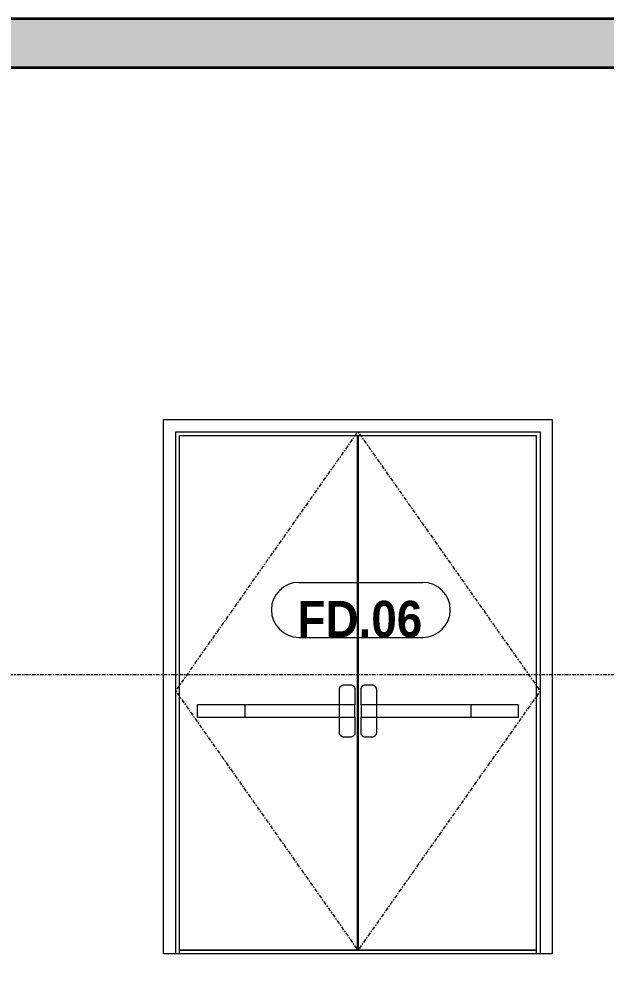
# Model space of a CAD drawing. Header units: millimetres. Extents: x 68650 to 268645, y -2410 to 17645.
# Drawn here: x 227232 to 229648, y 1000 to 4900 of the extents above; entities that cross this region are included whole.
import ezdxf

# ---------------------------------------------------------------- set-up
doc = ezdxf.new("R2010")
doc.units = ezdxf.units.MM
doc.linetypes.add('Centre', pattern=[31.75, 6.35, -4.7625, 15.875, -4.7625])
for name, color, linetype, lineweight in [('A-DETL-GENF-3', 9, 'Continuous', 18), ('A-DETL-MEDM', 33, 'Continuous', 35), ('A-DOOR', 31, 'Continuous', 18), ('A-DOOR-2', 31, 'Centre', 18), ('A-DOOR-FRAM-1', 31, 'Continuous', 18), ('A-DOOR-IDEN', 31, 'Continuous', 9), ('A-FLOR-LEVL-2', 51, 'Centre', 9), ('A-WALL', 113, 'Continuous', 18)]:
    doc.layers.add(name, color=color, linetype=linetype, lineweight=lineweight)
doc.styles.add('Arial_B', font='arialbd.ttf', dxfattribs={"width": 0.9, "height": 150})

# ---------------------------------------------------------------- blocks, each defined once
blk = doc.blocks.new('FD_06 - FD_06_EI60-1600x2200_CỬA ĐI 02 CÁNH PANEL THÉP-602137-TKCS_NHÀ MÁY PHÁT ĐIỆN - MẶT CẮT 1')
at = {"layer": 'A-DOOR'}
for p, q in [((80410.1, 1065), (80410.1, 3184.1)), ((80413.3, 3184.1), (80413.3, 1065)), ((80354.5, 2158), (80379.9, 2158)), ((80443.4, 2158), (80468.8, 2158)), ((80335.5, 2075.4), (80335.5, 2138.9)), ((80399, 2138.9), (80399, 2075.4)), ((80424.4, 2075.4), (80424.4, 2138.9)), ((80487.9, 2138.9), (80487.9, 2075.4)), ((79945.6, 2075.4), (79750.6, 2075.4)), ((79750.6, 2075.4), (79750.6, 2024.6)), ((79945.6, 2075.4), (79945.6, 2024.6)), ((80335.5, 2075.4), (79945.6, 2075.4)), ((80335.5, 2024.6), (80335.5, 2075.4)), ((80399, 2075.4), (80335.5, 2075.4)), ((80399, 2024.6), (80399, 2075.4)), ((80424.4, 2075.4), (80424.4, 2024.6)), ((80487.9, 2075.4), (80424.4, 2075.4)), ((80877.8, 2075.4), (80487.9, 2075.4)), ((80487.9, 2075.4), (80487.9, 2024.6)), ((80877.8, 2024.6), (80877.8, 2075.4)), ((81072.8, 2075.4), (80877.8, 2075.4)), ((81072.8, 2024.6), (81072.8, 2075.4)), ((79750.6, 2024.6), (79945.6, 2024.6)), ((79945.6, 2024.6), (80335.5, 2024.6)), ((80335.5, 2024.6), (80399, 2024.6)), ((80335.5, 1961.1), (80335.5, 2024.6)), ((80399, 2024.6), (80399, 1961.1)), ((80424.4, 2024.6), (80487.9, 2024.6)), ((80424.4, 1961.1), (80424.4, 2024.6)), ((80487.9, 2024.6), (80877.8, 2024.6)), ((80487.9, 2024.6), (80487.9, 1961.1)), ((80877.8, 2024.6), (81072.8, 2024.6)), ((80379.9, 1942.1), (80354.5, 1942.1)), ((80468.8, 1942.1), (80443.4, 1942.1)), ((81145.8, 1065), (79677.6, 1065)), ((79677.6, 1065), (80410.1, 1065)), ((80413.3, 1065), (81145.8, 1065))]:
    blk.add_line(p, q, dxfattribs=at)
at = {"layer": 'A-DOOR', "flags": 128}
for points in [[(80335.5, 2138.9), (80336, 2143.1), (80337.4, 2147.2), (80339.7, 2150.8), (80342.7, 2153.8), (80346.3, 2156.1), (80350.3, 2157.5), (80354.5, 2158)], [(80379.9, 2158), (80384.2, 2157.5), (80388.2, 2156.1), (80391.8, 2153.8), (80394.8, 2150.8), (80397.1, 2147.2), (80398.5, 2143.1), (80399, 2138.9)], [(80424.4, 2138.9), (80424.9, 2143.1), (80426.3, 2147.2), (80428.6, 2150.8), (80431.6, 2153.8), (80435.2, 2156.1), (80439.2, 2157.5), (80443.4, 2158)], [(80468.8, 2158), (80473.1, 2157.5), (80477.1, 2156.1), (80480.7, 2153.8), (80483.7, 2150.8), (80486, 2147.2), (80487.4, 2143.1), (80487.9, 2138.9)], [(80354.5, 1942.1), (80350.3, 1942.5), (80346.3, 1943.9), (80342.7, 1946.2), (80339.7, 1949.2), (80337.4, 1952.8), (80336, 1956.9), (80335.5, 1961.1)], [(80399, 1961.1), (80398.5, 1956.9), (80397.1, 1952.8), (80394.8, 1949.2), (80391.8, 1946.2), (80388.2, 1943.9), (80384.2, 1942.5), (80379.9, 1942.1)], [(80443.4, 1942.1), (80439.2, 1942.5), (80435.2, 1943.9), (80431.6, 1946.2), (80428.6, 1949.2), (80426.3, 1952.8), (80424.9, 1956.9), (80424.4, 1961.1)], [(80487.9, 1961.1), (80487.4, 1956.9), (80486, 1952.8), (80483.7, 1949.2), (80480.7, 1946.2), (80477.1, 1943.9), (80473.1, 1942.5), (80468.8, 1942.1)]]:
    blk.add_lwpolyline(points, dxfattribs=at)
at = {"layer": 'A-DOOR-2'}
for p, q in [((79661.7, 2132.5), (80411.7, 3200)), ((80411.7, 3200), (81161.7, 2132.5)), ((79661.7, 2132.5), (80411.7, 1065)), ((81161.7, 2132.5), (80411.7, 1065))]:
    blk.add_line(p, q, dxfattribs=at)
at = {"layer": 'A-DOOR-FRAM-1'}
for p, q in [((79661.7, 1050), (79661.7, 3199.2)), ((79661.7, 3199.2), (81161.7, 3199.2)), ((81161.7, 3199.2), (81161.7, 1050)), ((79677.6, 3184.1), (81145.8, 3184.1)), ((79677.6, 1050), (79677.6, 3184.1)), ((81145.8, 3184.1), (81145.8, 1050))]:
    blk.add_line(p, q, dxfattribs=at)
blk = doc.blocks.new('STN_Door Tag - STN_Door Tag-1788670-TKCS_NHÀ MÁY PHÁT ĐIỆN - MẶT CẮT 1')
at = {"layer": 'A-DOOR-IDEN'}
for p, q in [((80168.5, 2579.9), (80678.5, 2579.9)), ((80168.5, 2353.5), (80678.5, 2353.5))]:
    blk.add_line(p, q, dxfattribs=at)
for centre, start, end in [((80168.5, 2466.7), 90, 270), ((80678.5, 2466.7), 270, 90)]:
    blk.add_arc(centre, 113.2, start, end, dxfattribs=at)

msp = doc.modelspace()

# ---------------------------------------------------------------- hatches: boundary and pattern name
at = {"layer": 'A-DETL-GENF-3'}
h = msp.add_hatch(dxfattribs=at)
h.set_pattern_fill('FP_78', color=256, style=0, pattern_type=2)
h.set_pattern_definition([(50, (223716.03, 2375), (546.553, -47.817), [57.15, -628.65]), (355, (223716, 2375), (-105.728, 573.17), [45.72, -502.92]), (100.451, (223761.57, 2371), (440.828, 525.35), [48.57, -534.27]), (46.184, (223716, 2527.4), (813.237, -126.13), [85.725, -942.975]), (96.636, (223783.8, 2516.9), (712.207, 742.283), [72.855, -801.405]), (351.184, (223716, 2527.4), (712.215, 742.276), [68.58, -754.38]), (21, (223792.23, 2489.3), (454.843, -306.796), [57.15, -628.65]), (326, (223792.2, 2489.3), (185.406, 552.564), [45.72, -502.92]), (71.451, (223830.13, 2463.73), (640.251, 245.764), [48.57, -534.27]), (37.5, (223716.03, 2375), (9.2664, 253.665), [5.029, -491.795, 5.029, -505.511, -504.825]), (37.5, (223716.03, 2375), (9.2664, 253.665), [-1007.364, 5.029, -499.796]), (7.5, (223716.03, 2375), (200.4594, 300.5414), [5.029, -286.055, 5.029, -480.365, -192.405]), (7.5, (223716.03, 2375), (200.4594, 300.5414), [-776.478, 5.029, -187.376]), (327.5, (223546.1, 2375), (406.7728, -17.1864), [5.029, -185.471, 5.029, -589.331, -788.67]), (327.5, (223546.1, 2375), (406.7728, -17.1864), [-784.86, 5.029, -783.641]), (317.5, (223469.9, 2375), (444.388, 76.28), [5.029, -242.621, 5.029, -389.687, -560.07]), (317.5, (223469.9, 2375), (444.388, 76.28), [-642.366, 5.029, -555.041]), (45, (223716.03, 2375), (-188.5854, 188.5854), []), (45, (223716.03, 2660.75), (-188.5854, 188.5854), [])])
h.paths.add_polyline_path([(237367.5, 430), (237667.5, 430), (237667.5, 930), (219667.5, 930), (219667.5, 430), (219967.5, 430), (219967.5, 730), (224367.5, 730), (224367.5, 430), (224667.5, 430), (224667.5, 730), (229795.6, 730), (229795.6, 430), (230095.6, 430), (230095.6, 730), (233545.6, 730), (233545.6, 430), (233845.6, 430), (233845.6, 730), (237367.5, 730), (237367.5, 658.9)])
h.paths.add_polyline_path([(237667.5, 4400), (237667.5, 4900), (219667.5, 4900), (219667.5, 4400), (219967.5, 4400), (219967.5, 4700), (224367.5, 4700), (224367.5, 4400), (224667.5, 4400), (224667.5, 4700), (229795.6, 4700), (229795.6, 4400), (230095.6, 4400), (230095.6, 4700), (233545.6, 4700), (233545.6, 4400), (233845.6, 4400), (233845.6, 4700), (237367.5, 4700), (237367.5, 4400)])

# ---------------------------------------------------------------- linework, layer by layer
at = {"layer": 'A-DETL-MEDM'}
for p, q in [((237667.5, 4900), (219667.5, 4900)), ((224667.5, 4700), (229795.6, 4700))]:
    msp.add_line(p, q, dxfattribs=at)
at = {"layer": 'A-FLOR-LEVL-2'}
msp.add_line((217496.2, 2200), (240354.9, 2200), dxfattribs=at)
at = {"layer": 'A-WALL'}
for p, q in [((227826.6, 1050), (227826.6, 3250)), ((227826.6, 3250), (229426.6, 3250)), ((229426.6, 3250), (229426.6, 1050)), ((229426.6, 1050), (227826.6, 1050))]:
    msp.add_line(p, q, dxfattribs=at)

# ---------------------------------------------------------------- block references
at = {"layer": 'A-DOOR'}
msp.add_blockref('FD_06 - FD_06_EI60-1600x2200_CỬA ĐI 02 CÁNH PANEL THÉP-602137-TKCS_NHÀ MÁY PHÁT ĐIỆN - MẶT CẮT 1', (148214.9, 0), dxfattribs=at)
at = {"layer": 'A-DOOR-IDEN'}
msp.add_blockref('STN_Door Tag - STN_Door Tag-1788670-TKCS_NHÀ MÁY PHÁT ĐIỆN - MẶT CẮT 1', (148214.9, 0), dxfattribs=at)

# ---------------------------------------------------------------- texts
at = {"layer": 'A-DOOR-IDEN', "insert": (228634.6, 2427.8), "char_height": 150, "width": 527.175, "attachment_point": 5, "line_spacing_factor": 0.936439, "style": 'Arial_B'}
msp.add_mtext('\\pt3.375,6.75,10.125,13.5,16.875,20.25,23.625,27,30.375,33.75,37.125,40.5,43.875,47.25,50.625,54,57.375,60.75,64.125,67.5,70.875,74.25,77.625,81,84.375,87.75,91.125,94.5,97.875,101.25,104.625,108;FD.06', dxfattribs=at)

doc.saveas('drawing.dxf')
